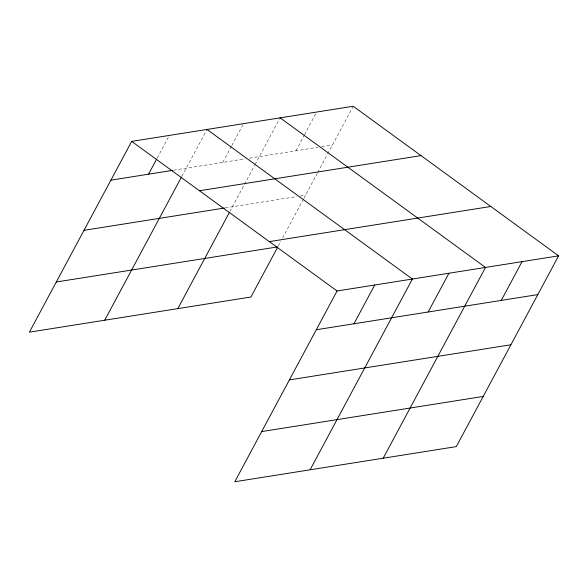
<?xml version="1.0" encoding="UTF-8"?>
<svg xmlns="http://www.w3.org/2000/svg" width="588" height="588" viewBox="0 0 588 588"><rect width="100%" height="100%" fill="white"/><g stroke="black" fill="none" stroke-linecap="round" stroke-linejoin="round"><path stroke-width="0.44" stroke-dasharray="2.94 2.21" d="M157.224 158.032L168.484 137.033M181.883 176.297L207.005 129.448M222.771 162.413L231.437 146.258M231.87 145.449L243.557 123.649M229.834 211.621L254.553 165.515M254.986 164.699L280.108 117.85M295.874 150.815L304.106 135.468M304.54 134.659L316.66 112.051M278.256 246.049L280.851 241.205M282.585 237.978L303.371 199.214M303.798 198.406L317.248 173.335M317.682 172.527L327.222 154.725M327.656 153.916L353.212 106.252M173.673 170.197L245.064 158.878M249.518 158.165L318.167 147.279M321.732 146.713L332.426 145.016M225.3 207.902L296.617 196.59M300.181 196.024L305.532 195.179"/><path stroke-width="0.88" d="M558.6 255.839L337.078 290.979L234.788 481.748L456.31 446.608L558.6 255.839L353.212 106.252L131.69 141.392L29.4 332.161L250.922 297.021L277.823 246.857M148.566 174.18L156.79 158.841M104.715 320.21L181.449 177.106M177.819 308.619L229.401 212.43M353.954 323.767L374.732 285.004M310.104 469.797L412.394 279.028L207.005 129.448M428.16 311.993L448.945 273.236M383.207 458.206L485.497 267.437L280.108 117.85M501.263 300.402L522.048 261.638M110.904 180.156L172.776 170.344M199.464 190.755L420.993 155.614M84.01 230.32L224.403 208.049M269.297 241.617L490.826 206.476M56.294 281.997L276.933 247.004M316.293 329.743L537.814 294.603M289.392 379.899L510.921 344.766M261.682 431.585L483.211 396.444M131.69 141.392L337.078 290.979"/></g></svg>
